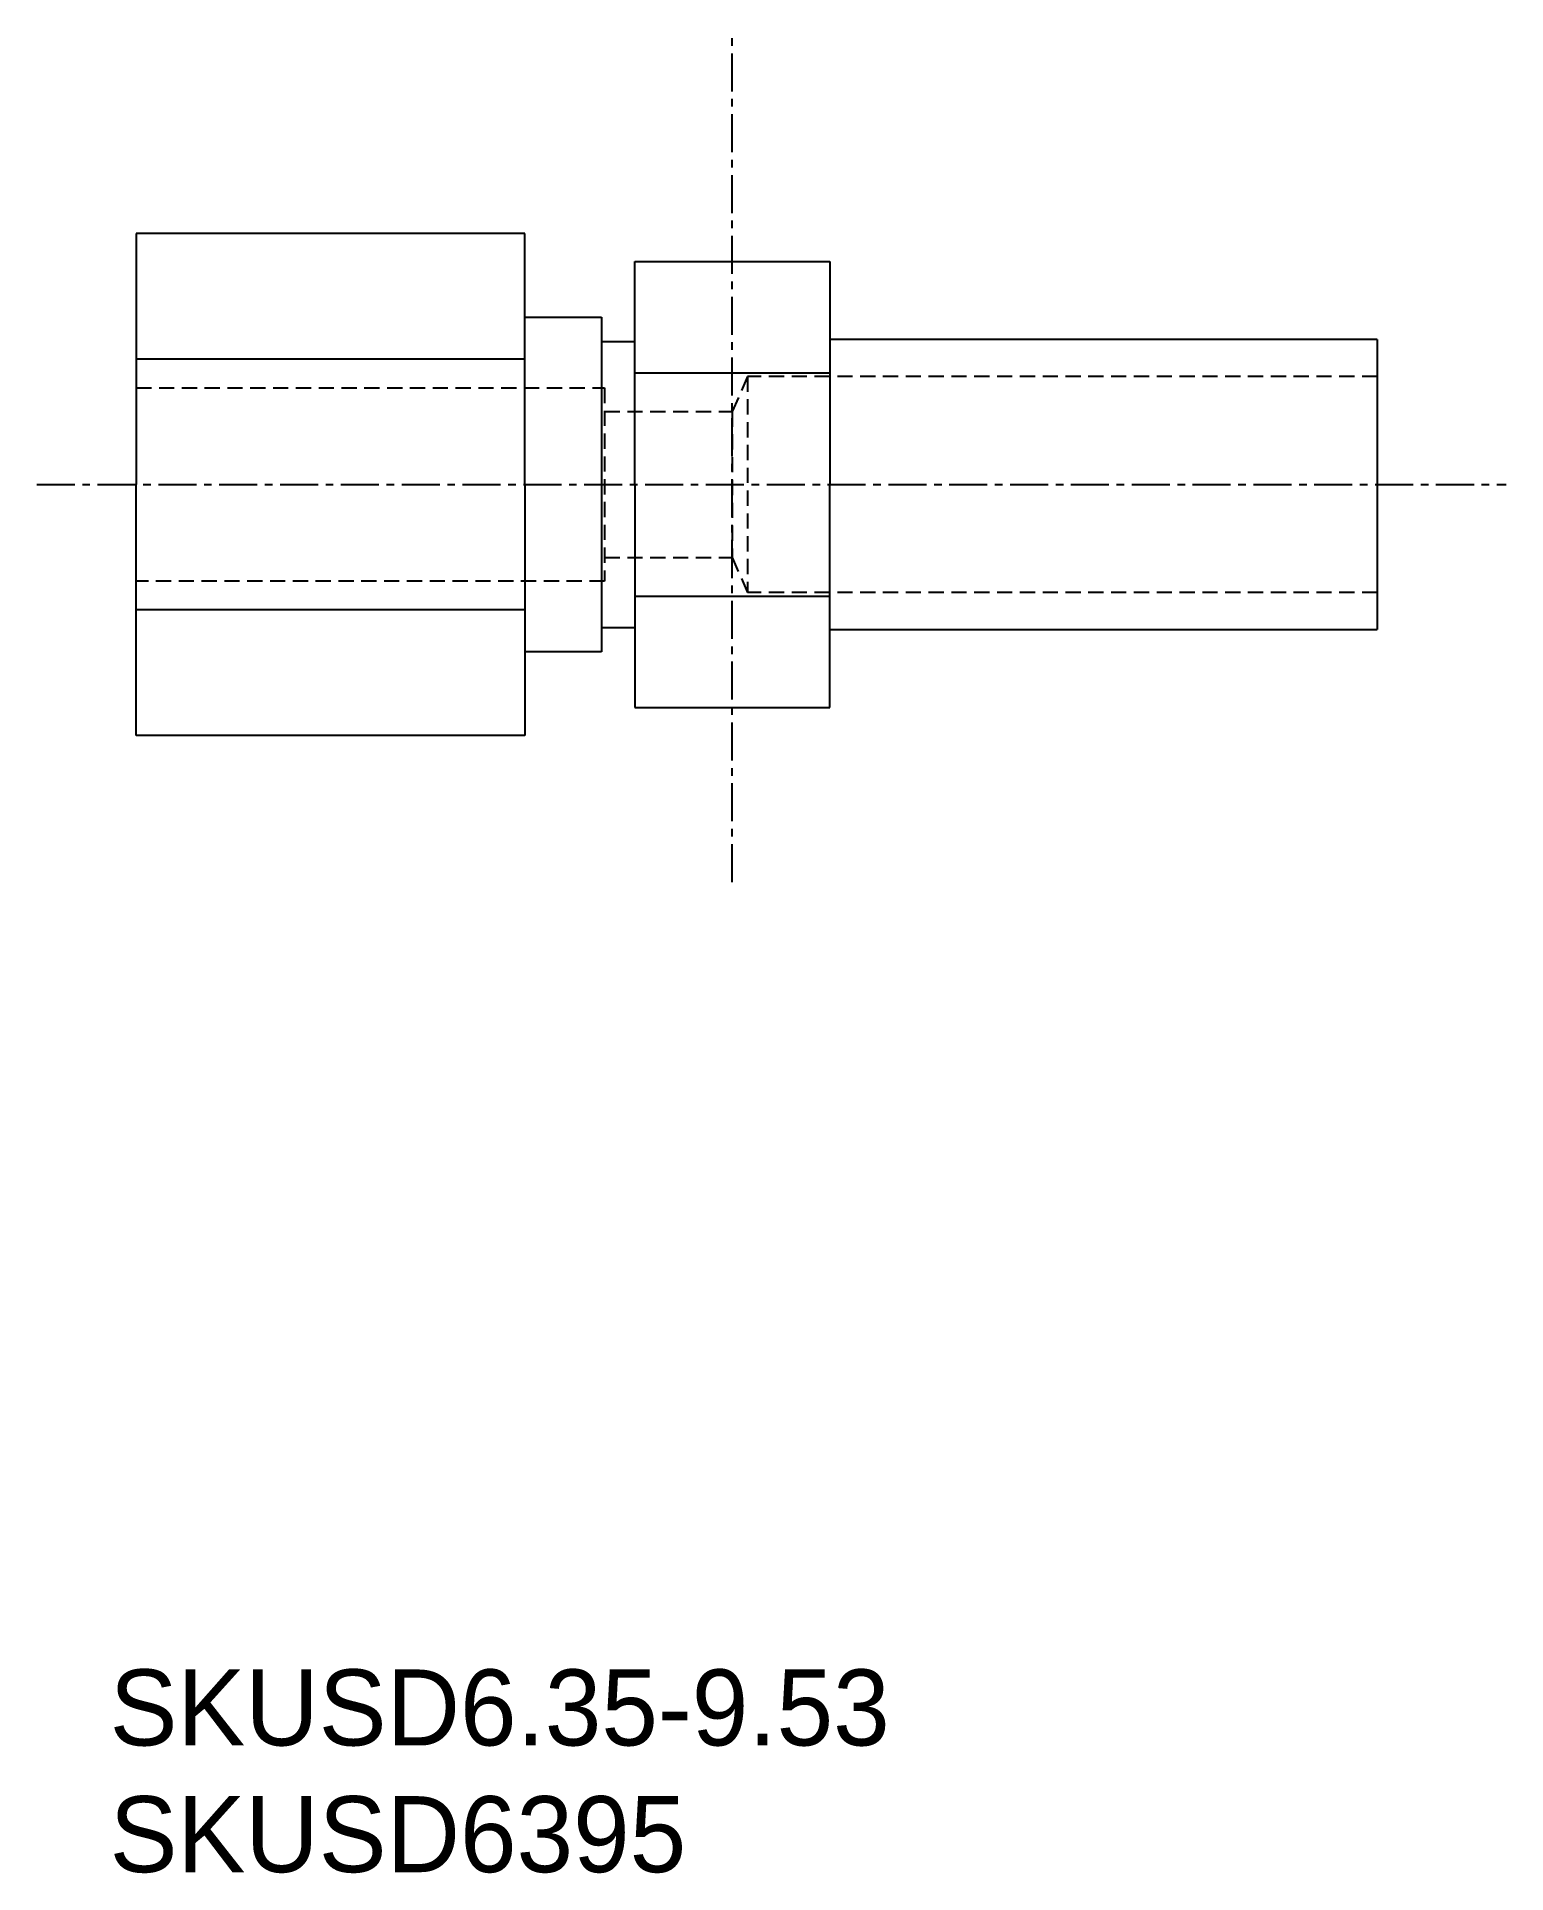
# Model space of a CAD drawing. Extents: x 159.2 to 207.5, y 42.5 to 102.9.
import ezdxf

# ---------------------------------------------------------------- set-up
doc = ezdxf.new("R2010")
doc.units = 0
doc.linetypes.add('CENTER', pattern=[2, 1.25, -0.25, 0.25, -0.25])
doc.linetypes.add('DASHED', pattern=[0.75, 0.5, -0.25])
doc.layers.get('0').update_dxf_attribs({"linetype": 'CONTINUOUS'})
doc.layers.add('CENTER', color=1, linetype='CENTER')

msp = doc.modelspace()

# ---------------------------------------------------------------- linework, layer by layer
at = {"color": 7, "linetype": 'CONTINUOUS'}
for p, q in [((175.2, 96.38), (162.425, 96.38)), ((162.425, 96.38), (162.425, 92.255)), ((175.2, 92.255), (175.2, 96.38)), ((178.815, 95.462), (185.225, 95.462)), ((178.815, 92.83), (178.815, 95.462)), ((185.225, 95.462), (185.225, 92.83)), ((175.2, 93.63), (177.72, 93.63)), ((177.72, 93.63), (177.72, 92.83)), ((177.72, 92.83), (177.72, 83.43)), ((177.72, 92.83), (178.815, 92.83)), ((178.815, 92.171), (178.815, 92.83)), ((203.225, 92.895), (185.225, 92.895)), ((203.225, 92.895), (203.225, 83.365)), ((175.2, 92.255), (162.425, 92.255)), ((162.425, 92.255), (162.425, 91.13)), ((175.2, 88.13), (175.2, 92.255)), ((178.815, 88.13), (178.815, 92.171)), ((178.815, 91.796), (185.225, 91.796)), ((162.425, 91.13), (162.425, 88.13)), ((162.425, 85.13), (162.425, 88.13)), ((175.2, 88.13), (175.2, 84.004)), ((178.815, 88.13), (178.815, 84.088)), ((185.225, 84.088), (185.225, 88.13)), ((162.425, 84.004), (162.425, 85.13)), ((175.2, 84.004), (162.425, 84.004)), ((162.425, 79.879), (162.425, 84.004)), ((175.2, 84.004), (175.2, 79.879)), ((178.815, 84.463), (185.225, 84.463)), ((178.815, 84.088), (178.815, 83.43)), ((185.225, 80.797), (185.225, 84.088)), ((177.72, 83.43), (178.815, 83.43)), ((177.72, 83.43), (177.72, 82.63)), ((178.815, 83.43), (178.815, 80.797)), ((185.225, 83.365), (203.225, 83.365)), ((177.72, 82.63), (175.2, 82.63)), ((178.815, 80.797), (185.225, 80.797)), ((175.2, 79.879), (162.425, 79.879))]:
    msp.add_line(p, q, dxfattribs=at)
for p, q in [((185.225, 92.83), (185.225, 92.171)), ((185.225, 92.171), (185.225, 88.13))]:
    msp.add_line(p, q)
at = {"color": 3, "linetype": 'DASHED'}
for p, q in [((162.425, 91.305), (177.825, 91.305)), ((177.825, 91.305), (177.825, 84.955)), ((182.52, 91.68), (182.02, 90.53)), ((182.52, 91.68), (182.52, 84.58)), ((203.225, 91.68), (182.52, 91.68)), ((177.825, 90.53), (182.02, 90.53)), ((182.02, 90.53), (182.02, 85.73)), ((177.825, 85.73), (182.02, 85.73)), ((182.02, 85.73), (182.52, 84.58)), ((177.825, 84.955), (162.425, 84.955)), ((203.225, 84.58), (182.52, 84.58))]:
    msp.add_line(p, q, dxfattribs=at)
at = {"layer": 'CENTER', "color": 1, "linetype": 'CENTER'}
for p, q in [((182.02, 75.055), (182.02, 102.852)), ((159.155, 88.13), (207.465, 88.13))]:
    msp.add_line(p, q, dxfattribs=at)

# ---------------------------------------------------------------- texts
at = {"color": 7, "linetype": 'CONTINUOUS'}
for s, p in [('SKUSD6.35-9.53', (161.552, 46.669)), ('SKUSD6395', (161.552, 42.503))]:
    msp.add_text(s, height=2.5, dxfattribs=at).set_placement(p)

doc.saveas('drawing.dxf')
